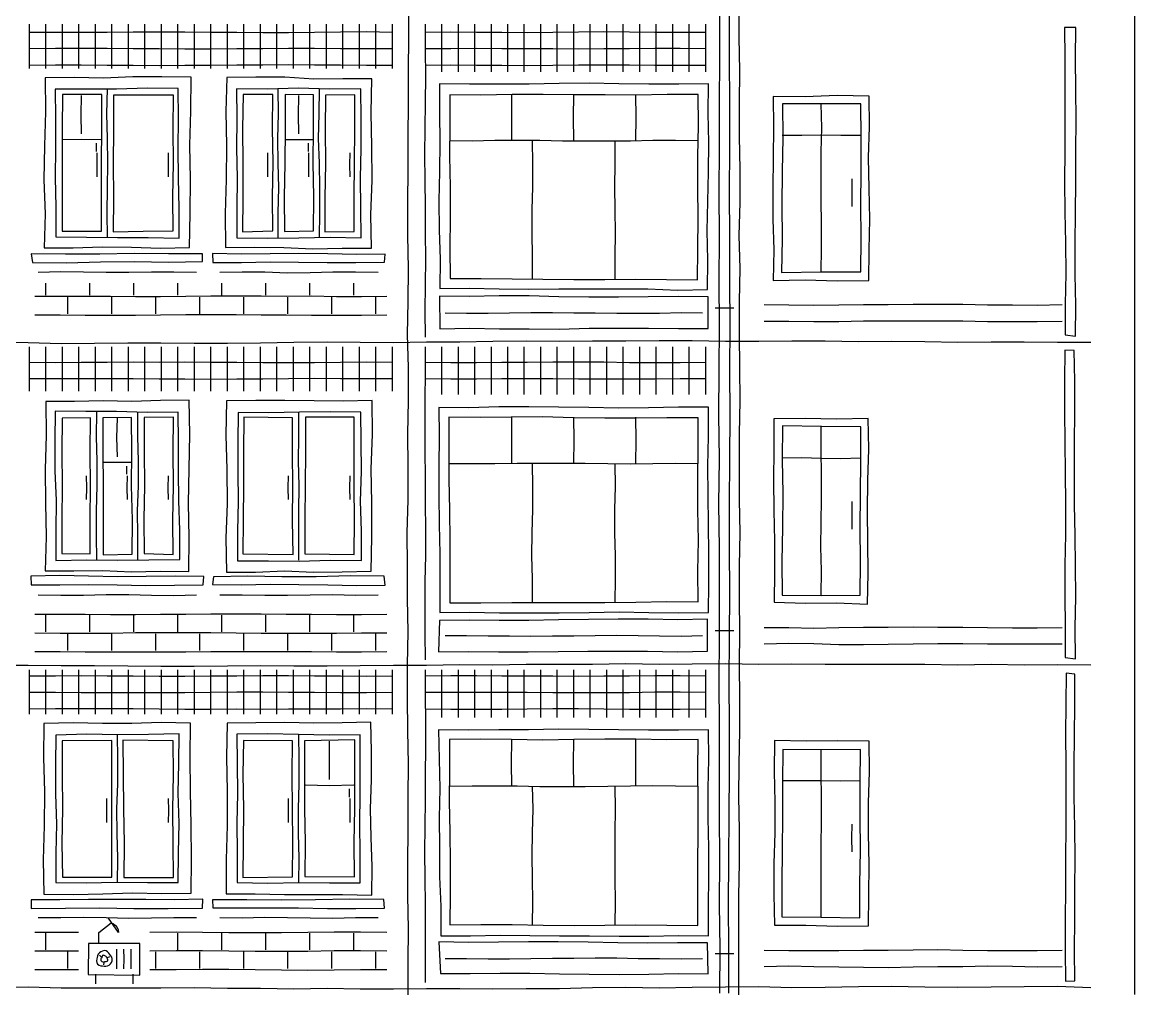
# Model space of a CAD drawing. Header units: millimetres. Extents: x 0 to 165, y 0 to 320.
# Drawn here: x 63.9 to 165, y 166.4 to 254.4 of the extents above; entities that cross this region are included whole.
import ezdxf

# ---------------------------------------------------------------- set-up
doc = ezdxf.new("R2010")
doc.units = ezdxf.units.MM
for name, color, linetype, true_color in [('01_KARKAS', 1, 'Continuous', 0xd62728), ('02_PROYOMY', 5, 'Continuous', 0x1f5fd6), ('03_BALKONY', 3, 'Continuous', 0x2ca02c), ('04_KLADKA', 32, 'Continuous', 0x8c5a2b), ('05_KONDICIONERY', 6, 'Continuous', 0xc512c5), ('06_VODOSTOK', 4, 'Continuous', 0x0f9aa0)]:
    doc.layers.add(name, color=color, linetype=linetype, true_color=true_color)

msp = doc.modelspace()

# ---------------------------------------------------------------- linework, layer by layer
at = {"layer": '01_KARKAS'}
for points in [[(98.94, 166), (98.94, 169), (98.98, 172), (98.9, 175), (98.9, 178), (98.93, 181), (98.95, 184), (98.97, 187), (98.9, 190), (98.87, 193), (98.88, 196), (98.95, 199), (98.88, 202), (98.87, 205), (98.86, 208), (98.94, 211), (98.93, 214), (98.91, 217), (98.96, 220), (98.97, 223), (98.88, 226), (98.95, 229), (98.98, 232), (98.9, 235), (98.91, 238), (98.93, 241), (98.94, 244), (98.97, 247), (98.98, 250), (99, 253), (99, 256)], [(129, 166), (129.01, 169), (128.99, 172), (129, 175), (129.05, 178), (129.07, 181), (129.01, 184), (129.02, 187), (129.09, 190), (129.08, 193), (129.07, 196), (129.1, 199), (129.07, 202), (129.07, 205), (129.13, 208), (129.06, 211), (129.06, 214), (129.07, 217), (129.13, 220), (129.1, 223), (129.05, 226), (129.05, 229), (129.11, 232), (129.04, 235), (129.12, 238), (129.11, 241), (129.07, 244), (129.07, 247), (129.08, 250), (129.03, 253), (129.02, 256)], [(165, 166.04), (165, 169.06), (165, 172.08), (165, 175.09), (165, 178.11), (165, 181.13), (165, 184.15), (165, 187.17), (165, 190.19), (165, 193.21), (165, 196.23), (165, 199.25), (165, 202.26), (165, 205.28), (165, 208.3), (165, 211.32), (165, 214.34), (165, 217.36), (165, 220.38), (165, 223.4), (165, 226.42), (165, 229.43), (165, 232.45), (165, 235.47), (165, 238.49), (165, 241.51), (165, 244.53), (165, 247.55), (165, 250.57), (165, 253.58), (165, 256.6)], [(61.37, 225.31), (64.38, 225.29), (67.4, 225.21), (70.42, 225.24), (73.44, 225.25), (76.46, 225.26), (79.48, 225.23), (82.5, 225.22), (85.52, 225.26), (88.54, 225.31), (91.56, 225.34), (94.58, 225.32), (97.6, 225.28), (100.62, 225.36), (103.63, 225.35), (106.65, 225.4), (109.67, 225.43), (112.69, 225.4), (115.71, 225.44), (118.73, 225.45), (121.75, 225.47), (124.77, 225.47), (127.79, 225.41), (130.81, 225.41), (133.83, 225.45), (136.85, 225.45), (139.87, 225.38), (142.88, 225.42), (145.9, 225.37), (148.92, 225.31), (151.94, 225.36), (154.96, 225.34), (157.98, 225.32), (161, 225.33)], [(61.37, 195.97), (64.38, 195.96), (67.4, 195.94), (70.42, 195.94), (73.44, 195.89), (76.46, 195.88), (79.48, 195.87), (82.5, 195.89), (85.52, 195.92), (88.54, 195.89), (91.56, 195.89), (94.58, 195.94), (97.6, 195.95), (100.62, 195.97), (103.63, 196.02), (106.65, 195.98), (109.67, 196.05), (112.69, 196.04), (115.71, 196.04), (118.73, 196.12), (121.75, 196.07), (124.77, 196.09), (127.79, 196.11), (130.81, 196.06), (133.83, 196.1), (136.85, 196.04), (139.87, 196.06), (142.88, 196.06), (145.9, 196.05), (148.92, 196), (151.94, 196.06), (154.96, 195.98), (157.98, 196.01), (161, 196)], [(61.37, 166.71), (64.38, 166.74), (67.4, 166.64), (70.42, 166.65), (73.44, 166.63), (76.46, 166.65), (79.48, 166.67), (82.5, 166.61), (85.52, 166.6), (88.54, 166.54), (91.56, 166.6), (94.58, 166.54), (97.6, 166.55), (100.62, 166.59), (103.63, 166.59), (106.65, 166.55), (109.67, 166.57), (112.69, 166.57), (115.71, 166.67), (118.73, 166.69), (121.75, 166.65), (124.77, 166.69), (127.79, 166.73), (130.81, 166.75), (133.83, 166.67), (136.85, 166.7), (139.87, 166.77), (142.88, 166.78), (145.9, 166.74), (148.92, 166.71), (151.94, 166.74), (154.96, 166.76), (157.98, 166.79), (161, 166.67)]]:
    msp.add_lwpolyline(points, dxfattribs=at)
at = {"layer": '02_PROYOMY'}
for points in [[(65.92, 249.35), (65.95, 246.25), (65.88, 243.16), (65.82, 240.07), (65.93, 236.98), (65.85, 233.89)], [(79.21, 249.41), (76.55, 249.44), (73.89, 249.43), (71.23, 249.31), (68.58, 249.38), (65.92, 249.35)], [(79.05, 233.93), (79.13, 237.03), (79.14, 240.12), (79.08, 243.22), (79.19, 246.32), (79.21, 249.41)], [(82.45, 249.37), (82.35, 246.28), (82.42, 243.19), (82.4, 240.1), (82.3, 237.01), (82.33, 233.92)], [(95.63, 249.26), (92.99, 249.26), (90.36, 249.23), (87.72, 249.39), (85.08, 249.39), (82.45, 249.37)], [(95.59, 233.85), (95.53, 236.93), (95.68, 240.01), (95.62, 243.09), (95.57, 246.17), (95.63, 249.26)], [(78.03, 248.36), (75.23, 248.39), (72.43, 248.32), (69.63, 248.31), (66.83, 248.32)], [(66.83, 248.32), (66.88, 245.64), (66.88, 242.95), (66.84, 240.27), (66.9, 237.59), (66.9, 234.9)], [(71.08, 247.82), (67.5, 247.81)], [(71.05, 235.39), (71.06, 238.5), (71.05, 241.61), (71.1, 244.72), (71.08, 247.82)], [(71.6, 234.83), (71.56, 237.08), (71.61, 239.33), (71.63, 241.58), (71.61, 243.83), (71.54, 246.08), (71.6, 248.33)], [(78.12, 234.78), (78.11, 237.5), (78.05, 240.21), (78.03, 242.93), (78.06, 245.65), (78.03, 248.36)], [(83.34, 248.35), (83.36, 245.64), (83.32, 242.94), (83.39, 240.23), (83.37, 237.52), (83.35, 234.81)], [(94.62, 248.33), (91.8, 248.3), (88.98, 248.4), (86.16, 248.31), (83.34, 248.35)], [(83.93, 247.83), (83.88, 244.7), (83.92, 241.58), (83.91, 238.45), (83.89, 235.33)], [(86.62, 247.82), (83.93, 247.83)], [(86.64, 235.42), (86.6, 238.52), (86.65, 241.62), (86.61, 244.72), (86.62, 247.82)], [(87.13, 234.83), (87.12, 237.08), (87.18, 239.33), (87.13, 241.58), (87.08, 243.83), (87.14, 246.08), (87.13, 248.33)], [(87.74, 247.82), (87.75, 244.71), (87.72, 241.59), (87.67, 238.48), (87.69, 235.37)], [(90.33, 247.78), (87.74, 247.82)], [(90.87, 234.83), (90.9, 237.08), (90.92, 239.33), (90.88, 241.58), (90.8, 243.83), (90.86, 246.08), (90.87, 248.33)], [(94.67, 234.81), (94.64, 237.51), (94.61, 240.22), (94.65, 242.92), (94.66, 245.62), (94.62, 248.33)], [(67.5, 247.81), (67.47, 244.71), (67.49, 241.61), (67.49, 238.51), (67.48, 235.41)], [(69.25, 244.24), (69.21, 245.99), (69.25, 247.73)], [(72.16, 247.77), (72.14, 244.66), (72.11, 241.56), (72.15, 238.46), (72.12, 235.35)], [(77.59, 247.76), (74.88, 247.76), (72.16, 247.77)], [(77.56, 235.42), (77.53, 238.5), (77.59, 241.59), (77.57, 244.67), (77.59, 247.76)], [(89, 244.24), (88.96, 245.99), (89, 247.73)], [(90.33, 235.43), (90.36, 238.52), (90.31, 241.61), (90.33, 244.69), (90.33, 247.78)], [(91.43, 247.75), (91.39, 244.65), (91.41, 241.55), (91.36, 238.44), (91.36, 235.34)], [(94.08, 247.78), (91.43, 247.75)], [(94.04, 235.37), (94.03, 238.47), (94.07, 241.57), (94.1, 244.68), (94.08, 247.78)], [(67.5, 243.74), (69.25, 243.76), (71, 243.74)], [(70.6, 242.64), (70.6, 243.39)], [(87.73, 243.74), (90.27, 243.74)], [(89.87, 242.64), (89.87, 243.39)], [(70.65, 240.34), (70.67, 241.43), (70.65, 242.51)], [(77.15, 240.34), (77.16, 241.43), (77.15, 242.51)], [(86.18, 240.34), (86.19, 241.43), (86.18, 242.51)], [(89.92, 240.34), (89.9, 241.43), (89.92, 242.51)], [(93.65, 240.34), (93.64, 241.43), (93.65, 242.51)], [(66.9, 234.9), (69.7, 234.85), (72.51, 234.82), (75.31, 234.84), (78.12, 234.78)], [(67.48, 235.41), (71.05, 235.39)], [(72.12, 235.35), (74.84, 235.41), (77.56, 235.42)], [(83.35, 234.81), (86.18, 234.78), (89.01, 234.8), (91.84, 234.86), (94.67, 234.81)], [(83.89, 235.33), (86.64, 235.42)], [(87.69, 235.37), (90.33, 235.43)], [(91.36, 235.34), (94.04, 235.37)], [(65.85, 233.89), (68.49, 233.88), (71.13, 233.99), (73.77, 233.94), (76.41, 233.86), (79.05, 233.93)], [(82.33, 233.92), (84.98, 233.96), (87.63, 233.92), (90.28, 233.81), (92.94, 233.86), (95.59, 233.85)], [(80.25, 233.33), (77.14, 233.34), (74.02, 233.36), (70.9, 233.31), (67.78, 233.31), (64.67, 233.34)], [(64.67, 233.34), (64.77, 232.57)], [(80.24, 232.64), (80.25, 233.33)], [(96.86, 233.31), (94.24, 233.28), (91.63, 233.33), (89.01, 233.36), (86.39, 233.34), (83.77, 233.31), (81.16, 233.36)], [(81.16, 233.36), (81.18, 232.56)], [(96.78, 232.6), (96.86, 233.31)], [(64.77, 232.57), (67.86, 232.54), (70.96, 232.62), (74.05, 232.64), (77.14, 232.6), (80.24, 232.64)], [(65.3, 231.68), (67.36, 231.73), (69.41, 231.7), (71.47, 231.67), (73.53, 231.68), (75.59, 231.7), (77.64, 231.72), (79.7, 231.68)], [(81.18, 232.56), (83.78, 232.55), (86.38, 232.61), (88.98, 232.59), (91.58, 232.55), (94.18, 232.57), (96.78, 232.6)], [(81.8, 231.68), (83.86, 231.72), (85.91, 231.71), (87.97, 231.63), (90.03, 231.66), (92.09, 231.7), (94.14, 231.71), (96.2, 231.68)], [(65.98, 219.92), (66.03, 216.84), (65.93, 213.77), (65.95, 210.69), (66.03, 207.62), (65.94, 204.54)], [(79.02, 220.05), (76.41, 220.01), (73.8, 219.93), (71.2, 220), (68.59, 219.94), (65.98, 219.92)], [(79.01, 204.47), (79.04, 207.58), (78.96, 210.7), (79.04, 213.81), (79.09, 216.93), (79.02, 220.05)], [(82.43, 219.99), (82.37, 216.88), (82.45, 213.76), (82.49, 210.64), (82.37, 207.53), (82.42, 204.41)], [(95.67, 220.02), (93.02, 219.97), (90.38, 219.99), (87.73, 220.03), (85.08, 220.02), (82.43, 219.99)], [(95.58, 204.52), (95.64, 207.62), (95.62, 210.72), (95.58, 213.82), (95.69, 216.92), (95.67, 220.02)], [(66.83, 219.05), (66.82, 216.34), (66.82, 213.63), (66.93, 210.92), (66.9, 208.21), (66.9, 205.49)], [(78.02, 218.95), (75.22, 218.93), (72.43, 219.02), (69.63, 219.02), (66.83, 219.05)], [(70.63, 205.5), (70.61, 207.75), (70.6, 210), (70.66, 212.25), (70.67, 214.5), (70.59, 216.75), (70.63, 219)], [(74.37, 205.5), (74.35, 207.75), (74.33, 210), (74.41, 212.25), (74.42, 214.5), (74.36, 216.75), (74.37, 219)], [(77.59, 218.5), (74.92, 218.48)], [(77.57, 206.02), (77.53, 209.14), (77.6, 212.26), (77.58, 215.38), (77.59, 218.5)], [(78.18, 205.56), (78.17, 208.23), (78.08, 210.91), (78.06, 213.59), (78.07, 216.27), (78.02, 218.95)], [(83.47, 218.94), (83.44, 216.24), (83.46, 213.54), (83.49, 210.84), (83.41, 208.14), (83.41, 205.44)], [(94.64, 218.95), (91.85, 218.99), (89.06, 218.96), (86.26, 218.9), (83.47, 218.94)], [(84, 218.49), (83.96, 215.39), (83.96, 212.29), (83.94, 209.18), (83.92, 206.08)], [(88.42, 218.44), (84, 218.49)], [(89, 205.5), (88.99, 207.75), (89.01, 210), (89.03, 212.25), (88.98, 214.5), (88.99, 216.75), (89, 219)], [(89.6, 218.49), (89.59, 215.39), (89.56, 212.29), (89.53, 209.19), (89.53, 206.09)], [(94.04, 218.51), (89.6, 218.49)], [(94.03, 206.01), (94.06, 209.13), (94.03, 212.26), (94.03, 215.38), (94.04, 218.51)], [(94.68, 205.49), (94.68, 208.18), (94.61, 210.88), (94.68, 213.57), (94.65, 216.26), (94.64, 218.95)], [(67.49, 218.42), (67.46, 215.34), (67.48, 212.26), (67.44, 209.18), (67.44, 206.11)], [(70.06, 218.43), (67.49, 218.42)], [(70.03, 206.08), (70.02, 209.17), (70.07, 212.26), (70.04, 215.34), (70.06, 218.43)], [(71.18, 218.45), (71.17, 215.34), (71.2, 212.22), (71.21, 209.11), (71.21, 206)], [(73.78, 218.46), (71.18, 218.45)], [(72.5, 214.91), (72.46, 216.66), (72.5, 218.4)], [(73.84, 206.06), (73.87, 209.16), (73.78, 212.26), (73.8, 215.36), (73.78, 218.46)], [(74.92, 218.48), (74.94, 215.38), (74.95, 212.29), (74.9, 209.19), (74.94, 206.1)], [(88.48, 206.01), (88.43, 209.11), (88.46, 212.22), (88.42, 215.33), (88.42, 218.44)], [(71.23, 214.41), (73.77, 214.41)], [(73.37, 213.31), (73.37, 214.06)], [(69.68, 211.01), (69.71, 212.09), (69.68, 213.18)], [(73.42, 211.01), (73.38, 212.09), (73.42, 213.18)], [(77.15, 211.01), (77.13, 212.09), (77.15, 213.18)], [(88.05, 211.01), (88.04, 212.09), (88.05, 213.18)], [(93.65, 211.01), (93.64, 212.09), (93.65, 213.18)], [(66.9, 205.49), (69.72, 205.55), (72.54, 205.52), (75.36, 205.54), (78.18, 205.56)], [(67.44, 206.11), (70.03, 206.08)], [(71.21, 206), (73.84, 206.06)], [(74.94, 206.1), (77.57, 206.02)], [(83.41, 205.44), (86.23, 205.45), (89.04, 205.42), (91.86, 205.5), (94.68, 205.49)], [(83.92, 206.08), (88.48, 206.01)], [(89.53, 206.09), (94.03, 206.01)], [(65.94, 204.54), (68.55, 204.55), (71.17, 204.56), (73.78, 204.44), (76.39, 204.51), (79.01, 204.47)], [(82.42, 204.41), (85.05, 204.43), (87.68, 204.53), (90.32, 204.43), (92.95, 204.46), (95.58, 204.52)], [(80.36, 204.03), (77.74, 204.06), (75.12, 204.02), (72.5, 204), (69.88, 204.06), (67.26, 204.11), (64.64, 204.06)], [(64.64, 204.06), (64.67, 203.27)], [(80.31, 203.25), (80.36, 204.03)], [(81.25, 203.99), (81.15, 203.3)], [(96.77, 204.05), (93.67, 204.08), (90.56, 203.99), (87.46, 203.99), (84.35, 204.04), (81.25, 203.99)], [(96.85, 203.23), (96.77, 204.05)], [(64.67, 203.27), (67.28, 203.26), (69.88, 203.29), (72.49, 203.27), (75.1, 203.21), (77.7, 203.23), (80.31, 203.25)], [(65.3, 202.35), (67.36, 202.34), (69.41, 202.33), (71.47, 202.38), (73.53, 202.4), (75.59, 202.33), (77.64, 202.31), (79.7, 202.35)], [(81.15, 203.3), (83.77, 203.25), (86.39, 203.31), (89, 203.3), (91.62, 203.25), (94.23, 203.21), (96.85, 203.23)], [(81.8, 202.35), (83.86, 202.36), (85.91, 202.32), (87.97, 202.34), (90.03, 202.37), (92.09, 202.38), (94.14, 202.34), (96.2, 202.35)], [(65.82, 190.66), (65.77, 187.56), (65.88, 184.46), (65.85, 181.36), (65.76, 178.26), (65.82, 175.16)], [(79.14, 190.69), (76.47, 190.74), (73.81, 190.67), (71.15, 190.67), (68.49, 190.73), (65.82, 190.66)], [(79.2, 175.24), (79.23, 178.33), (79.21, 181.42), (79.14, 184.51), (79.12, 187.6), (79.14, 190.69)], [(82.48, 190.7), (82.41, 187.6), (82.47, 184.5), (82.49, 181.39), (82.39, 178.29), (82.39, 175.19)], [(95.55, 190.77), (92.94, 190.72), (90.32, 190.69), (87.71, 190.75), (85.1, 190.73), (82.48, 190.7)], [(95.62, 175.06), (95.68, 177.68), (95.58, 180.3), (95.52, 182.91), (95.59, 185.53), (95.61, 188.15), (95.55, 190.77)], [(66.9, 189.59), (66.88, 186.92), (66.86, 184.24), (66.95, 181.56), (66.91, 178.89), (66.89, 176.21)], [(78.13, 189.73), (75.33, 189.67), (72.52, 189.64), (69.71, 189.68), (66.9, 189.59)], [(72.5, 176.17), (72.55, 178.42), (72.47, 180.67), (72.45, 182.92), (72.53, 185.17), (72.53, 187.42), (72.5, 189.67)], [(78.03, 176.21), (78.07, 178.92), (78.12, 181.62), (78.04, 184.32), (78.1, 187.03), (78.13, 189.73)], [(94.56, 189.62), (91.76, 189.6), (88.96, 189.65), (86.16, 189.71), (83.36, 189.69)], [(83.36, 189.69), (83.4, 186.99), (83.42, 184.29), (83.37, 181.6), (83.4, 178.9), (83.4, 176.2)], [(89, 176.17), (89.03, 178.42), (88.97, 180.67), (88.98, 182.92), (89.04, 185.17), (89.02, 187.42), (89, 189.67)], [(94.08, 189.17), (89.51, 189.09)], [(94.06, 176.73), (94.04, 179.84), (94.09, 182.95), (94.09, 186.06), (94.08, 189.17)], [(94.57, 176.18), (94.56, 178.87), (94.54, 181.55), (94.58, 184.24), (94.58, 186.93), (94.56, 189.62)], [(67.47, 189.09), (67.47, 185.99), (67.51, 182.9), (67.46, 179.8), (67.5, 176.7)], [(71.99, 189.11), (67.47, 189.09)], [(72, 176.7), (72.01, 179.8), (71.99, 182.91), (71.98, 186.01), (71.99, 189.11)], [(77.56, 189.1), (73, 189.14)], [(73, 189.14), (73.02, 186.02), (73.05, 182.9), (73.11, 179.79), (73.1, 176.67)], [(77.59, 176.66), (77.57, 179.77), (77.55, 182.88), (77.6, 185.99), (77.56, 189.1)], [(83.96, 189.13), (83.92, 186.02), (83.96, 182.9), (83.95, 179.78), (83.92, 176.67)], [(88.41, 189.08), (83.96, 189.13)], [(88.42, 176.73), (88.45, 179.82), (88.43, 182.91), (88.4, 186), (88.41, 189.08)], [(89.51, 189.09), (89.52, 186), (89.51, 182.92), (89.57, 179.84), (89.54, 176.76)], [(91.8, 185.58), (91.79, 187.32), (91.8, 189.07)], [(89.6, 185.08), (91.8, 185.04), (94, 185.08)], [(93.6, 183.98), (93.6, 184.73)], [(71.55, 181.68), (71.55, 182.76), (71.55, 183.85)], [(77.15, 181.68), (77.18, 182.76), (77.15, 183.85)], [(88.05, 181.68), (88.06, 182.76), (88.05, 183.85)], [(93.65, 181.68), (93.66, 182.76), (93.65, 183.85)], [(66.89, 176.21), (69.67, 176.18), (72.46, 176.24), (75.24, 176.22), (78.03, 176.21)], [(67.5, 176.7), (72, 176.7)], [(73.1, 176.67), (77.59, 176.66)], [(83.4, 176.2), (86.19, 176.16), (88.99, 176.2), (91.78, 176.19), (94.57, 176.18)], [(83.92, 176.67), (88.42, 176.73)], [(89.54, 176.76), (94.06, 176.73)], [(65.82, 175.16), (68.5, 175.11), (71.18, 175.19), (73.85, 175.28), (76.53, 175.2), (79.2, 175.24)], [(82.39, 175.19), (85.04, 175.17), (87.68, 175.11), (90.33, 175.12), (92.98, 175.13), (95.62, 175.06)], [(64.67, 174.64), (64.66, 173.85)], [(80.28, 174.69), (77.68, 174.65), (75.08, 174.66), (72.48, 174.68), (69.88, 174.67), (67.27, 174.63), (64.67, 174.64)], [(80.23, 173.88), (80.28, 174.69)], [(96.74, 174.66), (93.62, 174.7), (90.5, 174.65), (87.39, 174.62), (84.27, 174.65), (81.15, 174.63)], [(81.15, 174.63), (81.17, 173.91)], [(96.8, 173.87), (96.74, 174.66)], [(64.66, 173.85), (67.78, 173.87), (70.89, 173.9), (74.01, 173.86), (77.12, 173.86), (80.23, 173.88)], [(65.3, 173.02), (67.36, 173.03), (69.41, 173.05), (71.47, 173.02), (73.53, 172.98), (75.59, 172.99), (77.64, 173.02), (79.7, 173.02)], [(81.17, 173.91), (83.78, 173.9), (86.38, 173.91), (88.98, 173.9), (91.59, 173.85), (94.19, 173.86), (96.8, 173.87)], [(81.8, 173.02), (83.86, 173), (85.91, 173.05), (87.97, 173.03), (90.03, 173), (92.09, 172.98), (94.14, 173.04), (96.2, 173.02)]]:
    msp.add_lwpolyline(points, dxfattribs=at)
at = {"layer": '03_BALKONY'}
for points in [[(158.62, 253.9), (158.65, 251.11), (158.65, 248.31), (158.64, 245.52), (158.63, 242.73), (158.61, 239.93), (158.64, 237.14), (158.7, 234.35), (158.72, 231.55), (158.68, 228.76), (158.67, 225.97)], [(159.63, 253.9), (158.62, 253.9)], [(159.62, 225.87), (159.63, 228.67), (159.59, 231.47), (159.57, 234.28), (159.61, 237.08), (159.65, 239.88), (159.65, 242.69), (159.66, 245.49), (159.64, 248.29), (159.6, 251.1), (159.63, 253.9)], [(126.25, 248.8), (123.54, 248.77), (120.82, 248.75), (118.1, 248.8), (115.38, 248.86), (112.66, 248.83), (109.94, 248.77), (107.23, 248.75), (104.51, 248.77), (101.79, 248.8)], [(101.79, 248.8), (101.79, 246.14), (101.83, 243.48), (101.79, 240.83), (101.73, 238.17), (101.77, 235.51), (101.84, 232.86), (101.81, 230.2)], [(125.32, 247.81), (122.5, 247.82), (119.68, 247.77), (116.85, 247.79), (114.03, 247.78), (111.2, 247.83), (108.38, 247.82), (105.56, 247.76), (102.73, 247.78)], [(108.35, 243.63), (108.37, 245.73), (108.35, 247.83)], [(114, 243.63), (113.98, 245.73), (114, 247.83)], [(119.65, 243.63), (119.66, 245.73), (119.65, 247.83)], [(126.15, 230.09), (126.18, 232.76), (126.13, 235.44), (126.18, 238.11), (126.25, 240.78), (126.27, 243.45), (126.22, 246.13), (126.25, 248.8)], [(102.73, 247.78), (102.73, 245), (102.7, 242.22), (102.75, 239.43), (102.76, 236.65), (102.73, 233.87), (102.76, 231.09)], [(125.24, 230.98), (125.28, 233.78), (125.3, 236.59), (125.26, 239.39), (125.28, 242.2), (125.35, 245.01), (125.32, 247.81)], [(132.13, 247.63), (132.16, 244.85), (132.12, 242.06), (132.1, 239.28), (132.1, 236.49), (132.19, 233.71), (132.13, 230.92)], [(140.86, 247.68), (137.95, 247.72), (135.04, 247.61), (132.13, 247.63)], [(132.98, 246.97), (133, 243.9), (132.94, 240.84), (132.9, 237.78), (132.93, 234.71), (132.89, 231.65)], [(140.1, 246.97), (136.54, 246.98), (132.98, 246.97)], [(136.5, 231.68), (136.52, 233.87), (136.51, 236.05), (136.48, 238.24), (136.48, 240.43), (136.5, 242.61), (136.54, 244.8), (136.5, 246.98)], [(140.1, 231.71), (140.12, 234.76), (140.08, 237.81), (140.12, 240.87), (140.12, 243.92), (140.1, 246.97)], [(140.83, 230.91), (140.86, 233.7), (140.9, 236.5), (140.85, 239.29), (140.79, 242.09), (140.88, 244.88), (140.86, 247.68)], [(132.95, 244.13), (134.72, 244.14), (136.5, 244.17), (138.27, 244.12), (140.05, 244.13)], [(102.7, 243.63), (104.75, 243.61), (106.81, 243.67), (108.86, 243.67), (110.92, 243.67), (112.97, 243.62), (115.03, 243.62), (117.08, 243.6), (119.14, 243.62), (121.19, 243.66), (123.25, 243.67), (125.3, 243.63)], [(110.23, 231.03), (110.25, 233.13), (110.2, 235.23), (110.21, 237.33), (110.26, 239.43), (110.27, 241.53), (110.23, 243.63)], [(117.77, 231.03), (117.76, 233.13), (117.8, 235.23), (117.76, 237.33), (117.72, 239.43), (117.76, 241.53), (117.77, 243.63)], [(139.3, 237.65), (139.31, 238.91), (139.3, 240.17)], [(132.89, 231.65), (136.49, 231.71), (140.1, 231.71)], [(102.76, 231.09), (105.57, 231.1), (108.38, 231.06), (111.19, 231.04), (114, 231.02), (116.81, 231.02), (119.62, 231.03), (122.43, 231.01), (125.24, 230.98)], [(132.13, 230.92), (135.03, 230.97), (137.93, 230.89), (140.83, 230.91)], [(101.81, 230.2), (104.52, 230.22), (107.22, 230.16), (109.92, 230.12), (112.63, 230.15), (115.33, 230.15), (118.04, 230.17), (120.74, 230.15), (123.45, 230.05), (126.15, 230.09)], [(126.2, 229.43), (123.48, 229.48), (120.77, 229.43), (118.06, 229.41), (115.35, 229.42), (112.64, 229.45), (109.93, 229.52), (107.22, 229.52), (104.51, 229.48), (101.8, 229.5)], [(101.8, 229.5), (101.82, 226.54)], [(126.22, 226.56), (126.2, 229.43)], [(131.3, 228.73), (133.56, 228.71), (135.82, 228.67), (138.08, 228.7), (140.33, 228.73), (142.59, 228.74), (144.85, 228.77), (147.11, 228.78), (149.37, 228.76), (151.62, 228.71), (153.88, 228.71), (156.14, 228.67), (158.4, 228.73)], [(102.3, 227.98), (104.25, 227.95), (106.2, 227.95), (108.15, 227.99), (110.1, 228.01), (112.05, 228.01), (114, 227.98), (115.95, 227.98), (117.9, 227.95), (119.85, 227.94), (121.8, 227.95), (123.75, 228), (125.7, 227.98)], [(101.82, 226.54), (104.53, 226.59), (107.24, 226.53), (109.95, 226.52), (112.67, 226.49), (115.38, 226.58), (118.09, 226.58), (120.8, 226.6), (123.51, 226.56), (126.22, 226.56)], [(131.3, 227.23), (133.56, 227.22), (135.82, 227.21), (138.08, 227.19), (140.33, 227.25), (142.59, 227.25), (144.85, 227.26), (147.11, 227.25), (149.37, 227.25), (151.62, 227.18), (153.88, 227.21), (156.14, 227.19), (158.4, 227.23)], [(158.67, 225.97), (159.62, 225.87)], [(158.65, 224.6), (158.6, 221.81), (158.62, 219.01), (158.64, 216.22), (158.67, 213.43), (158.69, 210.63), (158.7, 207.84), (158.64, 205.05), (158.64, 202.25), (158.66, 199.46), (158.67, 196.67)], [(159.49, 224.57), (158.65, 224.6)], [(159.6, 196.55), (159.58, 199.35), (159.63, 202.16), (159.61, 204.96), (159.57, 207.76), (159.52, 210.56), (159.51, 213.36), (159.51, 216.16), (159.55, 218.96), (159.54, 221.76), (159.49, 224.57)], [(101.74, 219.39), (101.77, 216.73), (101.72, 214.06), (101.73, 211.4), (101.75, 208.74), (101.82, 206.07), (101.81, 203.41), (101.81, 200.75)], [(126.23, 219.4), (123.51, 219.4), (120.79, 219.36), (118.07, 219.33), (115.35, 219.38), (112.62, 219.4), (109.9, 219.44), (107.18, 219.44), (104.46, 219.35), (101.74, 219.39)], [(102.64, 218.49), (102.64, 215.68), (102.63, 212.87), (102.71, 210.06), (102.74, 207.25), (102.72, 204.44), (102.73, 201.63)], [(125.31, 218.43), (122.47, 218.44), (119.64, 218.42), (116.81, 218.42), (113.97, 218.45), (111.14, 218.52), (108.31, 218.5), (105.47, 218.46), (102.64, 218.49)], [(108.35, 214.3), (108.35, 216.4), (108.35, 218.5)], [(114, 214.3), (114.02, 216.4), (114, 218.5)], [(119.65, 214.3), (119.68, 216.4), (119.65, 218.5)], [(126.25, 200.74), (126.28, 203.41), (126.29, 206.07), (126.25, 208.74), (126.22, 211.4), (126.19, 214.07), (126.25, 216.73), (126.23, 219.4)], [(125.3, 201.73), (125.29, 204.51), (125.33, 207.3), (125.28, 210.08), (125.28, 212.87), (125.32, 215.65), (125.31, 218.43)], [(132.17, 218.34), (132.2, 215.56), (132.16, 212.79), (132.2, 210.01), (132.24, 207.24), (132.24, 204.46), (132.23, 201.68)], [(140.75, 218.39), (137.89, 218.32), (135.03, 218.39), (132.17, 218.34)], [(132.96, 217.71), (132.93, 214.63), (133, 211.55), (132.96, 208.47), (132.92, 205.4), (132.94, 202.32)], [(140.09, 217.61), (136.53, 217.64), (132.96, 217.71)], [(136.5, 202.35), (136.51, 204.54), (136.46, 206.72), (136.48, 208.91), (136.53, 211.09), (136.52, 213.28), (136.48, 215.46), (136.5, 217.65)], [(140.03, 202.33), (140.06, 205.39), (140.03, 208.44), (140.07, 211.5), (140.1, 214.56), (140.09, 217.61)], [(140.7, 201.52), (140.76, 204.33), (140.73, 207.14), (140.69, 209.95), (140.74, 212.77), (140.81, 215.58), (140.75, 218.39)], [(132.95, 214.8), (134.72, 214.83), (136.5, 214.78), (138.27, 214.76), (140.05, 214.8)], [(102.7, 214.3), (104.75, 214.28), (106.81, 214.3), (108.86, 214.31), (110.92, 214.32), (112.97, 214.31), (115.03, 214.31), (117.08, 214.28), (119.14, 214.25), (121.19, 214.28), (123.25, 214.32), (125.3, 214.3)], [(110.23, 201.7), (110.25, 203.8), (110.19, 205.9), (110.22, 208), (110.26, 210.1), (110.26, 212.2), (110.23, 214.3)], [(117.77, 201.7), (117.8, 203.8), (117.79, 205.9), (117.73, 208), (117.74, 210.1), (117.78, 212.2), (117.77, 214.3)], [(139.3, 208.32), (139.3, 209.58), (139.3, 210.84)], [(132.94, 202.32), (136.48, 202.3), (140.03, 202.33)], [(102.73, 201.63), (105.55, 201.64), (108.37, 201.67), (111.19, 201.67), (114.01, 201.65), (116.83, 201.66), (119.65, 201.69), (122.47, 201.76), (125.3, 201.73)], [(132.23, 201.68), (135.05, 201.6), (137.88, 201.62), (140.7, 201.52)], [(101.81, 200.75), (104.52, 200.78), (107.24, 200.71), (109.96, 200.72), (112.67, 200.73), (115.39, 200.76), (118.11, 200.81), (120.82, 200.75), (123.54, 200.72), (126.25, 200.74)], [(101.79, 200.02), (101.71, 197.19)], [(126.16, 200.13), (123.45, 200.09), (120.75, 200.13), (118.04, 200.14), (115.33, 200.1), (112.62, 200.07), (109.91, 200.03), (107.21, 200.01), (104.5, 200.04), (101.79, 200.02)], [(126.14, 197.23), (126.16, 200.13)], [(131.3, 199.4), (133.56, 199.38), (135.82, 199.34), (138.08, 199.38), (140.33, 199.42), (142.59, 199.42), (144.85, 199.45), (147.11, 199.43), (149.37, 199.41), (151.62, 199.39), (153.88, 199.37), (156.14, 199.37), (158.4, 199.4)], [(102.3, 198.65), (104.25, 198.66), (106.2, 198.63), (108.15, 198.63), (110.1, 198.61), (112.05, 198.63), (114, 198.64), (115.95, 198.67), (117.9, 198.7), (119.85, 198.66), (121.8, 198.63), (123.75, 198.6), (125.7, 198.65)], [(101.71, 197.19), (104.43, 197.2), (107.14, 197.19), (109.85, 197.18), (112.57, 197.21), (115.28, 197.25), (117.99, 197.24), (120.71, 197.25), (123.42, 197.17), (126.14, 197.23)], [(131.3, 197.9), (133.56, 197.96), (135.82, 197.92), (138.08, 197.85), (140.33, 197.84), (142.59, 197.88), (144.85, 197.89), (147.11, 197.92), (149.37, 197.93), (151.62, 197.91), (153.88, 197.91), (156.14, 197.9), (158.4, 197.9)], [(158.67, 196.67), (159.6, 196.55)], [(158.75, 195.25), (158.72, 192.45), (158.71, 189.65), (158.74, 186.85), (158.74, 184.05), (158.74, 181.25), (158.71, 178.45), (158.7, 175.65), (158.66, 172.84), (158.68, 170.04), (158.69, 167.24)], [(159.54, 195.14), (158.75, 195.25)], [(159.54, 167.28), (159.52, 170.07), (159.55, 172.86), (159.56, 175.64), (159.57, 178.43), (159.56, 181.21), (159.5, 184), (159.5, 186.78), (159.53, 189.57), (159.55, 192.35), (159.54, 195.14)], [(126.25, 190.09), (123.53, 190.06), (120.8, 190.06), (118.07, 190.08), (115.35, 190.11), (112.62, 190.16), (109.89, 190.09), (107.17, 190.08), (104.44, 190.07), (101.71, 190.1)], [(101.71, 190.1), (101.77, 187.43), (101.81, 184.75), (101.77, 182.08), (101.8, 179.4), (101.8, 176.73), (101.91, 174.05), (101.9, 171.38)], [(102.69, 189.22), (102.71, 186.41), (102.66, 183.61), (102.73, 180.8), (102.76, 177.99), (102.75, 175.19), (102.74, 172.38)], [(125.3, 189.2), (122.47, 189.17), (119.64, 189.24), (116.82, 189.23), (113.99, 189.21), (111.17, 189.16), (108.34, 189.2), (105.51, 189.24), (102.69, 189.22)], [(108.35, 184.97), (108.34, 187.07), (108.35, 189.17)], [(114, 184.97), (113.98, 187.07), (114, 189.17)], [(119.65, 184.97), (119.65, 187.07), (119.65, 189.17)], [(125.29, 172.31), (125.28, 175.12), (125.27, 177.94), (125.32, 180.75), (125.32, 183.57), (125.29, 186.38), (125.3, 189.2)], [(126.23, 171.38), (126.24, 174.05), (126.29, 176.73), (126.28, 179.4), (126.22, 182.07), (126.22, 184.75), (126.26, 187.42), (126.25, 190.09)], [(132.24, 189.11), (132.22, 186.31), (132.27, 183.52), (132.29, 180.72), (132.2, 177.93), (132.2, 175.13), (132.25, 172.33)], [(140.86, 189.05), (137.98, 189.09), (135.11, 189.07), (132.24, 189.11)], [(132.99, 188.31), (132.96, 185.27), (132.97, 182.22), (132.94, 179.18), (132.9, 176.13), (132.91, 173.09)], [(140.07, 188.3), (136.53, 188.28), (132.99, 188.31)], [(136.5, 173.02), (136.49, 175.2), (136.48, 177.39), (136.49, 179.57), (136.53, 181.76), (136.51, 183.95), (136.48, 186.13), (136.5, 188.32)], [(140, 172.99), (140.01, 176.05), (140.07, 179.12), (140.03, 182.18), (140.03, 185.24), (140.07, 188.3)], [(140.8, 172.27), (140.83, 175.07), (140.84, 177.86), (140.78, 180.66), (140.79, 183.46), (140.88, 186.26), (140.86, 189.05)], [(132.95, 185.47), (134.72, 185.49), (136.5, 185.47), (138.27, 185.46), (140.05, 185.47)], [(102.7, 184.97), (104.75, 184.99), (106.81, 185.01), (108.86, 184.99), (110.92, 184.95), (112.97, 184.93), (115.03, 184.94), (117.08, 184.98), (119.14, 185), (121.19, 185.02), (123.25, 185.01), (125.3, 184.97)], [(110.23, 172.37), (110.28, 174.47), (110.24, 176.57), (110.21, 178.67), (110.25, 180.77), (110.29, 182.87), (110.23, 184.97)], [(117.77, 172.37), (117.79, 174.47), (117.77, 176.57), (117.76, 178.67), (117.76, 180.77), (117.79, 182.87), (117.77, 184.97)], [(139.3, 178.99), (139.29, 180.25), (139.3, 181.51)], [(132.91, 173.09), (136.45, 173.05), (140, 172.99)], [(102.74, 172.38), (105.56, 172.4), (108.38, 172.39), (111.2, 172.33), (114.02, 172.3), (116.83, 172.34), (119.65, 172.36), (122.47, 172.33), (125.29, 172.31)], [(132.25, 172.33), (135.1, 172.34), (137.95, 172.25), (140.8, 172.27)], [(101.9, 171.38), (104.6, 171.38), (107.31, 171.43), (110.01, 171.41), (112.71, 171.37), (115.42, 171.36), (118.12, 171.33), (120.82, 171.35), (123.53, 171.4), (126.23, 171.38)], [(126.14, 170.74), (123.42, 170.74), (120.71, 170.71), (118, 170.74), (115.29, 170.79), (112.58, 170.82), (109.87, 170.82), (107.15, 170.79), (104.44, 170.77), (101.73, 170.82)], [(101.73, 170.82), (101.88, 167.94)], [(126.22, 167.9), (126.14, 170.74)], [(131.3, 170.07), (133.56, 170.04), (135.82, 170.02), (138.08, 170.02), (140.33, 170.06), (142.59, 170.07), (144.85, 170.09), (147.11, 170.13), (149.37, 170.07), (151.62, 170.03), (153.88, 170.02), (156.14, 170.04), (158.4, 170.07)], [(102.3, 169.32), (104.25, 169.3), (106.2, 169.29), (108.15, 169.27), (110.1, 169.3), (112.05, 169.34), (114, 169.34), (115.95, 169.36), (117.9, 169.36), (119.85, 169.31), (121.8, 169.3), (123.75, 169.29), (125.7, 169.32)], [(101.88, 167.94), (104.59, 167.94), (107.29, 167.96), (109.99, 167.96), (112.7, 167.9), (115.4, 167.87), (118.11, 167.86), (120.81, 167.88), (123.51, 167.95), (126.22, 167.9)], [(131.3, 168.57), (133.56, 168.63), (135.82, 168.59), (138.08, 168.55), (140.33, 168.53), (142.59, 168.5), (144.85, 168.54), (147.11, 168.59), (149.37, 168.59), (151.62, 168.63), (153.88, 168.6), (156.14, 168.55), (158.4, 168.57)], [(158.69, 167.24), (159.54, 167.28)]]:
    msp.add_lwpolyline(points, dxfattribs=at)
at = {"layer": '04_KLADKA'}
for points in [[(64.5, 250.18), (64.5, 254.22)], [(66, 250.18), (66, 254.22)], [(67.5, 250.18), (67.5, 254.22)], [(69, 250.18), (69, 254.22)], [(70.5, 250.18), (70.5, 254.22)], [(72, 250.18), (72, 254.22)], [(73.5, 250.18), (73.5, 254.22)], [(75, 250.18), (75, 254.22)], [(76.5, 250.18), (76.5, 254.22)], [(78, 250.18), (78, 254.22)], [(79.5, 250.18), (79.5, 254.22)], [(81, 250.18), (81, 254.22)], [(82.5, 250.18), (82.5, 254.22)], [(84, 250.18), (84, 254.22)], [(85.5, 250.18), (85.5, 254.22)], [(87, 250.18), (87, 254.22)], [(88.5, 250.18), (88.5, 254.22)], [(90, 250.18), (90, 254.22)], [(91.5, 250.18), (91.5, 254.22)], [(93, 250.18), (93, 254.22)], [(94.5, 250.18), (94.5, 254.22)], [(96, 250.18), (96, 254.22)], [(97.5, 250.18), (97.5, 254.22)], [(100.5, 225.78), (100.49, 228.15), (100.51, 230.52), (100.53, 232.89), (100.5, 235.26), (100.5, 237.63), (100.47, 240), (100.46, 242.37), (100.48, 244.74), (100.5, 247.11), (100.54, 249.48), (100.52, 251.85), (100.5, 254.22)], [(102, 249.88), (102, 254.22)], [(103.5, 249.88), (103.5, 254.22)], [(105, 249.88), (105, 254.22)], [(106.5, 249.88), (106.5, 254.22)], [(108, 249.88), (108, 254.22)], [(109.5, 249.88), (109.5, 254.22)], [(111, 249.88), (111, 254.22)], [(112.5, 249.88), (112.5, 254.22)], [(114, 249.88), (114, 254.22)], [(115.5, 249.88), (115.5, 254.22)], [(117, 249.88), (117, 254.22)], [(118.5, 249.88), (118.5, 254.22)], [(120, 249.88), (120, 254.22)], [(121.5, 249.88), (121.5, 254.22)], [(123, 249.88), (123, 254.22)], [(124.5, 249.88), (124.5, 254.22)], [(126, 249.88), (126, 254.22)], [(64.5, 253.5), (66.86, 253.49), (69.21, 253.5), (71.57, 253.5), (73.93, 253.53), (76.29, 253.51), (78.64, 253.51), (81, 253.49), (83.36, 253.5), (85.71, 253.46), (88.07, 253.46), (90.43, 253.48), (92.79, 253.51), (95.14, 253.54), (97.5, 253.5)], [(100.5, 253.5), (102.82, 253.52), (105.14, 253.48), (107.45, 253.48), (109.77, 253.47), (112.09, 253.5), (114.41, 253.52), (116.73, 253.54), (119.05, 253.53), (121.36, 253.5), (123.68, 253.48), (126, 253.5)], [(64.5, 252), (66.86, 252.03), (69.21, 252.02), (71.57, 252.02), (73.93, 251.99), (76.29, 251.99), (78.64, 251.98), (81, 251.98), (83.36, 251.99), (85.71, 252), (88.07, 252.02), (90.43, 252.03), (92.79, 252.01), (95.14, 251.99), (97.5, 252)], [(100.5, 252), (102.82, 252), (105.14, 252.04), (107.45, 252.01), (109.77, 252.01), (112.09, 251.99), (114.41, 251.97), (116.73, 252), (119.05, 251.99), (121.36, 252.04), (123.68, 252.04), (126, 252)], [(64.5, 250.5), (66.86, 250.52), (69.21, 250.51), (71.57, 250.49), (73.93, 250.49), (76.29, 250.46), (78.64, 250.49), (81, 250.5), (83.36, 250.51), (85.71, 250.52), (88.07, 250.54), (90.43, 250.51), (92.79, 250.52), (95.14, 250.49), (97.5, 250.5)], [(100.5, 250.5), (102.82, 250.52), (105.14, 250.48), (107.45, 250.48), (109.77, 250.47), (112.09, 250.49), (114.41, 250.51), (116.73, 250.53), (119.05, 250.51), (121.36, 250.49), (123.68, 250.48), (126, 250.5)], [(66, 229.6), (66, 230.68)], [(70, 229.6), (70, 230.68)], [(74, 229.6), (74, 230.68)], [(78, 229.6), (78, 230.68)], [(82, 229.6), (82, 230.68)], [(86, 229.6), (86, 230.68)], [(90, 229.6), (90, 230.68)], [(94, 229.6), (94, 230.68)], [(65, 229.5), (67.29, 229.51), (69.57, 229.5), (71.86, 229.49), (74.14, 229.46), (76.43, 229.48), (78.71, 229.49), (81, 229.52), (83.29, 229.53), (85.57, 229.54), (87.86, 229.51), (90.14, 229.52), (92.43, 229.47), (94.71, 229.48), (97, 229.5)], [(68, 227.9), (68, 229.4)], [(72, 227.9), (72, 229.4)], [(76, 227.9), (76, 229.4)], [(80, 227.9), (80, 229.4)], [(84, 227.9), (84, 229.4)], [(88, 227.9), (88, 229.4)], [(92, 227.9), (92, 229.4)], [(96, 227.9), (96, 229.4)], [(65, 227.8), (67.29, 227.81), (69.57, 227.78), (71.86, 227.76), (74.14, 227.76), (76.43, 227.8), (78.71, 227.82), (81, 227.82), (83.29, 227.83), (85.57, 227.81), (87.86, 227.8), (90.14, 227.77), (92.43, 227.78), (94.71, 227.78), (97, 227.8)], [(64.5, 220.85), (64.5, 224.88)], [(66, 220.85), (66, 224.88)], [(67.5, 220.85), (67.5, 224.88)], [(69, 220.85), (69, 224.88)], [(70.5, 220.85), (70.5, 224.88)], [(72, 220.85), (72, 224.88)], [(73.5, 220.85), (73.5, 224.88)], [(75, 220.85), (75, 224.88)], [(76.5, 220.85), (76.5, 224.88)], [(78, 220.85), (78, 224.88)], [(79.5, 220.85), (79.5, 224.88)], [(81, 220.85), (81, 224.88)], [(82.5, 220.85), (82.5, 224.88)], [(84, 220.85), (84, 224.88)], [(85.5, 220.85), (85.5, 224.88)], [(87, 220.85), (87, 224.88)], [(88.5, 220.85), (88.5, 224.88)], [(90, 220.85), (90, 224.88)], [(91.5, 220.85), (91.5, 224.88)], [(93, 220.85), (93, 224.88)], [(94.5, 220.85), (94.5, 224.88)], [(96, 220.85), (96, 224.88)], [(97.5, 220.85), (97.5, 224.88)], [(100.5, 196.45), (100.48, 198.82), (100.47, 201.19), (100.49, 203.56), (100.53, 205.93), (100.53, 208.3), (100.51, 210.67), (100.5, 213.04), (100.47, 215.41), (100.48, 217.77), (100.47, 220.14), (100.5, 222.51), (100.5, 224.88)], [(102, 220.55), (102, 224.88)], [(103.5, 220.55), (103.5, 224.88)], [(105, 220.55), (105, 224.88)], [(106.5, 220.55), (106.5, 224.88)], [(108, 220.55), (108, 224.88)], [(109.5, 220.55), (109.5, 224.88)], [(111, 220.55), (111, 224.88)], [(112.5, 220.55), (112.5, 224.88)], [(114, 220.55), (114, 224.88)], [(115.5, 220.55), (115.5, 224.88)], [(117, 220.55), (117, 224.88)], [(118.5, 220.55), (118.5, 224.88)], [(120, 220.55), (120, 224.88)], [(121.5, 220.55), (121.5, 224.88)], [(123, 220.55), (123, 224.88)], [(124.5, 220.55), (124.5, 224.88)], [(126, 220.55), (126, 224.88)], [(64.5, 223.5), (66.86, 223.48), (69.21, 223.49), (71.57, 223.49), (73.93, 223.52), (76.29, 223.51), (78.64, 223.53), (81, 223.5), (83.36, 223.5), (85.71, 223.46), (88.07, 223.48), (90.43, 223.47), (92.79, 223.49), (95.14, 223.52), (97.5, 223.5)], [(100.5, 223.5), (102.82, 223.48), (105.14, 223.48), (107.45, 223.5), (109.77, 223.51), (112.09, 223.52), (114.41, 223.52), (116.73, 223.52), (119.05, 223.48), (121.36, 223.46), (123.68, 223.47), (126, 223.5)], [(64.5, 222), (66.86, 222.02), (69.21, 222.02), (71.57, 222.03), (73.93, 222.03), (76.29, 221.99), (78.64, 221.97), (81, 221.96), (83.36, 221.97), (85.71, 221.99), (88.07, 222), (90.43, 222.04), (92.79, 222.03), (95.14, 222.03), (97.5, 222)], [(100.5, 222), (102.82, 221.97), (105.14, 221.99), (107.45, 222.03), (109.77, 222.03), (112.09, 222.03), (114.41, 221.99), (116.73, 221.97), (119.05, 221.97), (121.36, 221.98), (123.68, 222.02), (126, 222)], [(65, 200.6), (67.29, 200.6), (69.57, 200.59), (71.86, 200.58), (74.14, 200.58), (76.43, 200.59), (78.71, 200.61), (81, 200.63), (83.29, 200.64), (85.57, 200.64), (87.86, 200.61), (90.14, 200.59), (92.43, 200.57), (94.71, 200.57), (97, 200.6)], [(66, 199), (66, 200.5)], [(70, 199), (70, 200.5)], [(74, 199), (74, 200.5)], [(78, 199), (78, 200.5)], [(82, 199), (82, 200.5)], [(86, 199), (86, 200.5)], [(90, 199), (90, 200.5)], [(94, 199), (94, 200.5)], [(65, 198.9), (67.29, 198.86), (69.57, 198.88), (71.86, 198.88), (74.14, 198.92), (76.43, 198.94), (78.71, 198.93), (81, 198.92), (83.29, 198.9), (85.57, 198.88), (87.86, 198.87), (90.14, 198.86), (92.43, 198.87), (94.71, 198.89), (97, 198.9)], [(68, 197.3), (68, 198.8)], [(72, 197.3), (72, 198.8)], [(76, 197.3), (76, 198.8)], [(80, 197.3), (80, 198.8)], [(84, 197.3), (84, 198.8)], [(88, 197.3), (88, 198.8)], [(92, 197.3), (92, 198.8)], [(96, 197.3), (96, 198.8)], [(65, 197.2), (67.29, 197.22), (69.57, 197.19), (71.86, 197.18), (74.14, 197.17), (76.43, 197.17), (78.71, 197.19), (81, 197.2), (83.29, 197.22), (85.57, 197.22), (87.86, 197.22), (90.14, 197.22), (92.43, 197.19), (94.71, 197.18), (97, 197.2)], [(64.5, 191.52), (64.5, 195.55)], [(66, 191.52), (66, 195.55)], [(67.5, 191.52), (67.5, 195.55)], [(69, 191.52), (69, 195.55)], [(70.5, 191.52), (70.5, 195.55)], [(72, 191.52), (72, 195.55)], [(73.5, 191.52), (73.5, 195.55)], [(75, 191.52), (75, 195.55)], [(76.5, 191.52), (76.5, 195.55)], [(78, 191.52), (78, 195.55)], [(79.5, 191.52), (79.5, 195.55)], [(81, 191.52), (81, 195.55)], [(82.5, 191.52), (82.5, 195.55)], [(84, 191.52), (84, 195.55)], [(85.5, 191.52), (85.5, 195.55)], [(87, 191.52), (87, 195.55)], [(88.5, 191.52), (88.5, 195.55)], [(90, 191.52), (90, 195.55)], [(91.5, 191.52), (91.5, 195.55)], [(93, 191.52), (93, 195.55)], [(94.5, 191.52), (94.5, 195.55)], [(96, 191.52), (96, 195.55)], [(97.5, 191.52), (97.5, 195.55)], [(100.5, 167.12), (100.52, 169.49), (100.51, 171.86), (100.52, 174.22), (100.49, 176.59), (100.46, 178.96), (100.47, 181.33), (100.51, 183.7), (100.51, 186.07), (100.53, 188.44), (100.53, 190.81), (100.5, 193.18), (100.5, 195.55)], [(102, 191.22), (102, 195.55)], [(103.5, 191.22), (103.5, 195.55)], [(105, 191.22), (105, 195.55)], [(106.5, 191.22), (106.5, 195.55)], [(108, 191.22), (108, 195.55)], [(109.5, 191.22), (109.5, 195.55)], [(111, 191.22), (111, 195.55)], [(112.5, 191.22), (112.5, 195.55)], [(114, 191.22), (114, 195.55)], [(115.5, 191.22), (115.5, 195.55)], [(117, 191.22), (117, 195.55)], [(118.5, 191.22), (118.5, 195.55)], [(120, 191.22), (120, 195.55)], [(121.5, 191.22), (121.5, 195.55)], [(123, 191.22), (123, 195.55)], [(124.5, 191.22), (124.5, 195.55)], [(126, 191.22), (126, 195.55)], [(64.5, 195), (66.86, 195.01), (69.21, 195.02), (71.57, 195), (73.93, 194.98), (76.29, 194.97), (78.64, 194.97), (81, 194.99), (83.36, 195), (85.71, 195.03), (88.07, 195.04), (90.43, 195), (92.79, 194.99), (95.14, 194.97), (97.5, 195)], [(100.5, 195), (102.82, 195.03), (105.14, 195.04), (107.45, 195.01), (109.77, 194.99), (112.09, 194.98), (114.41, 194.97), (116.73, 194.99), (119.05, 195.01), (121.36, 195.03), (123.68, 195.02), (126, 195)], [(64.5, 193.5), (66.86, 193.5), (69.21, 193.48), (71.57, 193.47), (73.93, 193.47), (76.29, 193.48), (78.64, 193.48), (81, 193.51), (83.36, 193.54), (85.71, 193.54), (88.07, 193.52), (90.43, 193.5), (92.79, 193.47), (95.14, 193.47), (97.5, 193.5)], [(100.5, 193.5), (102.82, 193.51), (105.14, 193.52), (107.45, 193.51), (109.77, 193.5), (112.09, 193.48), (114.41, 193.48), (116.73, 193.49), (119.05, 193.49), (121.36, 193.53), (123.68, 193.53), (126, 193.5)], [(64.5, 192), (66.86, 192.02), (69.21, 192.02), (71.57, 192.03), (73.93, 192.02), (76.29, 192), (78.64, 191.98), (81, 191.98), (83.36, 191.99), (85.71, 191.98), (88.07, 192.01), (90.43, 192.01), (92.79, 192.01), (95.14, 192.03), (97.5, 192)], [(100.5, 192), (102.82, 191.98), (105.14, 191.98), (107.45, 191.98), (109.77, 192), (112.09, 192.03), (114.41, 192.02), (116.73, 192.01), (119.05, 191.98), (121.36, 191.98), (123.68, 191.96), (126, 192)], [(65, 171.7), (68.95, 171.7)], [(66, 170.1), (66, 171.6)], [(75.45, 171.7), (77.84, 171.74), (80.24, 171.71), (82.63, 171.68), (85.03, 171.66), (87.42, 171.67), (89.82, 171.71), (92.21, 171.73), (94.61, 171.73), (97, 171.7)], [(78, 170.1), (78, 171.6)], [(82, 170.1), (82, 171.6)], [(86, 170.1), (86, 171.6)], [(90, 170.1), (90, 171.6)], [(94, 170.1), (94, 171.6)], [(65, 170), (68.95, 170)], [(75.45, 170), (77.84, 170.03), (80.24, 170.03), (82.63, 170.01), (85.03, 169.98), (87.42, 169.96), (89.82, 169.98), (92.21, 170.03), (94.61, 170.04), (97, 170)], [(68, 168.4), (68, 169.9)], [(76, 168.4), (76, 169.9)], [(80, 168.4), (80, 169.9)], [(84, 168.4), (84, 169.9)], [(88, 168.4), (88, 169.9)], [(92, 168.4), (92, 169.9)], [(96, 168.4), (96, 169.9)], [(65, 168.3), (68.95, 168.3)], [(75.45, 168.3), (77.84, 168.31), (80.24, 168.33), (82.63, 168.33), (85.03, 168.3), (87.42, 168.27), (89.82, 168.26), (92.21, 168.28), (94.61, 168.31), (97, 168.3)]]:
    msp.add_lwpolyline(points, dxfattribs=at)
at = {"layer": '05_KONDICIONERY'}
for points in [[(72.6, 171.67), (71.7, 172.97)], [(70.8, 171.67), (71.93, 172.54)], [(71.93, 172.54), (72.15, 172.45)], [(72.15, 172.45), (72.34, 172.3)], [(72.34, 172.3), (72.48, 172.12)], [(72.48, 172.12), (72.57, 171.9)], [(70.8, 170.67), (70.8, 171.67)], [(72.57, 171.9), (72.6, 171.67)], [(69.86, 170.68), (69.85, 167.85)], [(74.53, 170.68), (69.86, 170.68)], [(72.45, 168.37), (72.45, 169.27), (72.45, 170.17)], [(73.1, 168.37), (73.11, 169.27), (73.1, 170.17)], [(73.75, 168.37), (73.74, 169.27), (73.75, 170.17)], [(74.54, 167.79), (74.53, 170.68)], [(71.04, 169.46), (70.86, 169.6)], [(71.26, 168.95), (71.23, 168.72)], [(71.59, 169.39), (71.81, 169.48)], [(69.85, 167.85), (74.54, 167.79)], [(70.5, 167.87), (70.5, 167.02)], [(73.9, 167.87), (73.9, 167.02)]]:
    msp.add_lwpolyline(points, dxfattribs=at)
for points in [[(72.03, 169.27), (71.98, 169.42), (71.89, 169.55), (71.8, 169.66), (71.71, 169.78), (71.61, 169.91), (71.47, 170), (71.3, 170.02), (71.14, 169.97), (71, 169.9), (70.87, 169.81), (70.76, 169.69), (70.69, 169.56), (70.66, 169.41), (70.63, 169.27), (70.61, 169.11), (70.63, 168.94), (70.7, 168.79), (70.84, 168.69), (71, 168.65), (71.16, 168.63), (71.3, 168.62), (71.45, 168.61), (71.6, 168.64), (71.74, 168.71), (71.86, 168.82), (71.95, 168.95), (72.02, 169.1), (72.03, 169.27)], [(71.6, 169.27), (71.57, 169.33), (71.55, 169.38), (71.52, 169.44), (71.48, 169.49), (71.43, 169.53), (71.37, 169.56), (71.3, 169.59), (71.22, 169.6), (71.15, 169.57), (71.11, 169.5), (71.09, 169.43), (71.08, 169.37), (71.04, 169.33), (71, 169.27), (70.98, 169.19), (71.01, 169.12), (71.05, 169.07), (71.1, 169.02), (71.17, 168.99), (71.23, 168.97), (71.3, 168.99), (71.36, 169.02), (71.41, 169.03), (71.49, 169.03), (71.56, 169.06), (71.62, 169.11), (71.62, 169.19), (71.6, 169.27)]]:
    msp.add_lwpolyline(points, close=True, dxfattribs=at)
at = {"layer": '06_VODOSTOK'}
for points in [[(127.28, 166.15), (127.3, 170.19), (127.25, 174.24), (127.27, 178.28), (127.26, 182.32), (127.25, 186.37), (127.23, 190.41), (127.21, 194.45), (127.25, 198.5), (127.23, 202.54), (127.24, 206.58), (127.19, 210.62), (127.23, 214.67), (127.19, 218.71), (127.21, 222.75), (127.23, 226.8), (127.21, 230.84), (127.24, 234.88), (127.21, 238.93), (127.23, 242.97), (127.23, 247.01), (127.28, 251.06), (127.27, 255.1)], [(128.1, 166.15), (128.09, 170.19), (128.07, 174.24), (128.1, 178.28), (128.11, 182.32), (128.14, 186.37), (128.15, 190.41), (128.13, 194.45), (128.14, 198.5), (128.18, 202.54), (128.16, 206.58), (128.15, 210.62), (128.18, 214.67), (128.21, 218.71), (128.18, 222.75), (128.21, 226.8), (128.17, 230.84), (128.18, 234.88), (128.16, 238.93), (128.18, 242.97), (128.18, 247.01), (128.16, 251.06), (128.15, 255.1)], [(126.85, 228.43), (128.55, 228.43)], [(126.85, 199.1), (128.55, 199.1)], [(126.85, 169.77), (128.55, 169.77)]]:
    msp.add_lwpolyline(points, dxfattribs=at)

doc.saveas('drawing.dxf')
